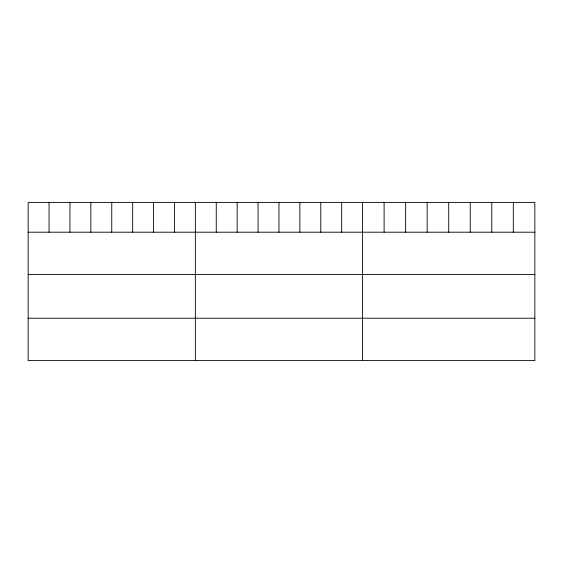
<?xml version="1.0" encoding="UTF-8"?>
<svg xmlns="http://www.w3.org/2000/svg" width="563" height="563" viewBox="0 0 563 563"><rect width="100%" height="100%" fill="white"/><g stroke="black" fill="none" stroke-linecap="round" stroke-linejoin="round"><path stroke-width="0.84" d="M534.85 232.202L534.85 360.601L28.15 360.601L28.15 202.399L534.85 202.399L534.85 232.202L28.15 232.202M28.15 274.575L534.85 274.575M28.15 318.229L534.85 318.229M513.315 202.399L513.315 232.202M491.78 202.399L491.78 232.202M470.246 202.399L470.246 232.202M448.711 202.399L448.711 232.202M427.176 202.399L427.176 232.202M405.641 202.399L405.641 232.202M384.107 202.399L384.107 232.202M362.572 202.399L362.572 360.601M341.671 202.399L341.671 232.202M320.769 202.399L320.769 232.202M299.868 202.399L299.868 232.202M278.966 202.399L278.966 232.202M258.065 202.399L258.065 232.202M237.164 202.399L237.164 232.202M216.262 202.399L216.262 232.202M195.361 202.399L195.361 360.601M174.46 202.399L174.46 232.202M153.558 202.399L153.558 232.202M132.657 202.399L132.657 232.202M111.756 202.399L111.756 232.202M90.854 202.399L90.854 232.202M69.953 202.399L69.953 232.202M49.051 202.399L49.051 232.202"/></g></svg>
